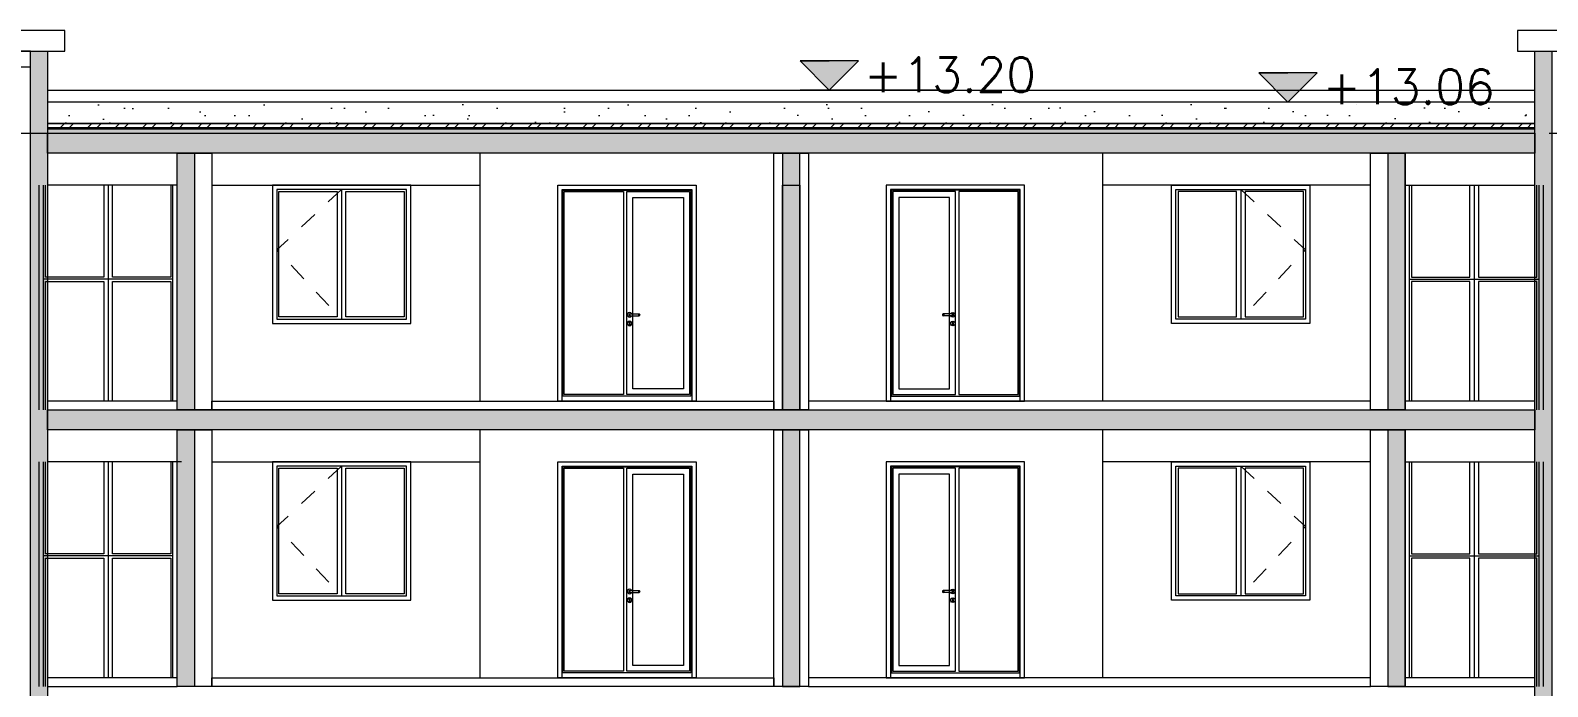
# Model space of a CAD drawing. Header units: millimetres. Extents: x 475616349 to 476941521, y 4620115302 to 4621446928.
# Drawn here: x 476747958 to 476765508, y 4620576171 to 4620583760 of the extents above; entities that cross this region are included whole.
import ezdxf

# ---------------------------------------------------------------- set-up
doc = ezdxf.new("R2010")
doc.units = ezdxf.units.MM
doc.header["$MEASUREMENT"] = 0
doc.linetypes.add('Dashed', pattern=[423.333333, 211.666667, -211.666667])
doc.linetypes.add('Long Dashed', pattern=[1058.333302, 634.99999, -423.333311])
for name, color, linetype, lineweight in [('0_0 Architecture_Pen_No__7', 7, 'Continuous', 0), ('0_Pen_No__1_Pen_No__250', 7, 'Continuous', 0), ('0_Pen_No__250_Pen_No__142', 142, 'Continuous', 0), ('0_Pen_No__7_Pen_No__253', 252, 'Continuous', 0), ('2D Drafting - General_Pen_No__250_Pen_No__7', 7, 'Continuous', 0), ('2D Drafting - General_Pen_No__7_Pen_No__253', 252, 'Continuous', 0), ('gegmebi_Pen_No__7_Pen_No__250', 7, 'Continuous', 0), ('New_0_Pen_No__7_Pen_No__250', 7, 'Continuous', 0), ('New_2D Drafting - General_Pen_No__250_Pen_No__154', 154, 'Continuous', 0), ('New_2D Drafting - General_Pen_No__250_Pen_No__7', 7, 'Continuous', 0), ('New_2D Drafting - General_Pen_No__250_Pen_No__7_Pen_No__250', 7, 'Continuous', 0), ('New_gegmebi_Pen_No__7_Pen_No__250', 7, 'Continuous', 0), ('New_gegmebi_Pen_No__7_Pen_No__4', 7, 'Continuous', 0), ('New_Structural - Bearing_Pen_No__250', 7, 'Continuous', 0), ('New_Structural - Bearing_Pen_No__253', 252, 'Continuous', 0), ('New_Structural - Bearing_Pen_No__7', 7, 'Continuous', 0), ('Structural - Bearing_Pen_No__7_Pen_No__7_Pen_No__253', 252, 'Continuous', 0), ('zoma_Pen_No__1_Pen_No__142', 142, 'Continuous', 0)]:
    doc.layers.add(name, color=color, linetype=linetype, lineweight=lineweight)
doc.layers.add('New_gegmebi_Pen_No__7_Pen_No__252', color=7, linetype='Continuous', lineweight=0, true_color=0x666666)
doc.layers.add('New_Structural - Bearing_Pen_No__14', color=7, linetype='Continuous', lineweight=0, true_color=0xc6880c)
pattern_1 = [(45, (476577134.1, 4620325125.74), (-459.6194, 459.6194), []), (45, (476577042.15, 4620325217.66), (-459.6194, 459.6194), [])]

msp = doc.modelspace()

# ---------------------------------------------------------------- hatches: boundary and pattern name
at = {"layer": '0_0 Architecture_Pen_No__7', "linetype": 'Continuous', "lineweight": 0}
h = msp.add_hatch(dxfattribs=at)
h.set_pattern_fill('CUT_STONE', style=0, pattern_type=2)
h.set_pattern_definition([(45, (476577134.07, 4620325925.74), (-254.55844, 254.55844), [0, -240, 0, -360]), (110, (476577934.07, 4620325925.74), (338.28934, 123.12725), [0, -176, 0, -304])])
h.paths.add_polyline_path([(476765358.27, 4620582930.439), (476748158.27, 4620582930.439), (476748158.27, 4620582684.68), (476765358.27, 4620582684.68)])
h = msp.add_hatch(dxfattribs=at)
h.set_pattern_fill('DOUBLE_1_4', style=0, pattern_type=2)
h.set_pattern_definition(pattern_1)
h.paths.add_polyline_path([(476765358.27, 4620582684.68), (476748158.27, 4620582684.68), (476748158.27, 4620582681.68), (476765358.27, 4620582681.68)])
h = msp.add_hatch(dxfattribs=at)
h.set_pattern_fill('STEEL', style=0, pattern_type=2)
h.set_pattern_definition([(45, (476577134.07, 4620325125.74), (-159.09903, 159.09903), []), (45, (476577081.04, 4620325178.77), (-159.09903, 159.09903), [])])
h.paths.add_polyline_path([(476765358.27, 4620582681.68), (476748158.27, 4620582681.68), (476748158.27, 4620582632.059), (476765358.27, 4620582632.059)])
h = msp.add_hatch(dxfattribs=at)
h.set_pattern_fill('DOUBLE_1_4', style=0, pattern_type=2)
h.set_pattern_definition(pattern_1)
h.paths.add_polyline_path([(476765358.27, 4620582632.059), (476748158.27, 4620582632.059), (476748158.27, 4620582629.059), (476765358.27, 4620582629.059)])
h = msp.add_hatch(dxfattribs=at)
h.set_pattern_fill('ALUMINUM', style=0, pattern_type=2)
h.set_pattern_definition([(45, (476577134.07, 4620325125.74), (-176.7767, 176.7767), []), (45, (476577098.72, 4620325161.1), (-176.7767, 176.7767), []), (45, (476577063.36, 4620325196.45), (-176.7767, 176.7767), [])])
h.paths.add_polyline_path([(476765358.27, 4620582629.059), (476748158.27, 4620582629.059), (476748158.27, 4620582621.059), (476765358.27, 4620582621.059)])
h = msp.add_hatch(dxfattribs=at)
h.set_pattern_fill('STRUCTURAL_CONCRETE', style=0, pattern_type=2)
h.set_pattern_definition([(0, (476577134.1, 4620325125.74), (0, 623.5383), [60, -300]), (0, (476577314.1, 4620325437.5), (0, 623.5383), [60, -300]), (60, (476577134.1, 4620325125.74), (-540, 311.7692), [60, -300]), (60, (476577494.1, 4620325125.74), (-540, 311.7692), [60, -300]), (120, (476577194.1, 4620325125.74), (540, 311.7692), [60, -300]), (120, (476577554.1, 4620325125.74), (540, 311.7692), [60, -300]), (0, (476577134.07, 4620325185.74), (0, 120.000005), [0, -120.000005, 0, -180.000007]), (45, (476577194.07, 4620325185.74), (-84.852817, 84.852817), [0, -90.000004, 0, -150.000006])])
h.paths.add_polyline_path([(476765358.27, 4620582620.059), (476748158.27, 4620582620.059), (476748158.27, 4620582570.439), (476765358.27, 4620582570.439)])
at = {"layer": '0_Pen_No__250_Pen_No__142', "linetype": 'Continuous', "lineweight": 0}
for points in [[(476757198.489, 4620583069.993), (476757536.018, 4620583407.686), (476756860.796, 4620583407.521)], [(476762503.871, 4620582930.439), (476762841.399, 4620583268.133), (476762166.177, 4620583267.968)]]:
    msp.add_hatch(color=142, dxfattribs=at).paths.add_polyline_path(points)
at = {"layer": '2D Drafting - General_Pen_No__250_Pen_No__7', "linetype": 'Continuous', "lineweight": 0}
for points in [[(476748158.27, 4620582570.425), (476765358.27, 4620582570.425), (476765358.27, 4620582340.418), (476756908.27, 4620582340.418), (476756608.27, 4620582340.418), (476748158.27, 4620582340.418)], [(476748158.27, 4620579370.425), (476765358.27, 4620579370.425), (476765358.27, 4620579140.418), (476756908.27, 4620579140.418), (476756608.27, 4620579140.418), (476748158.27, 4620579140.418)]]:
    msp.add_hatch(color=7, dxfattribs=at).paths.add_polyline_path(points)
at = {"layer": 'New_2D Drafting - General_Pen_No__250_Pen_No__154', "linetype": 'Continuous', "lineweight": 0}
for points in [[(476747958.27, 4620583519.676), (476748158.27, 4620583519.676), (476748158.27, 4620566620.299), (476747958.27, 4620566620.299)], [(476765358.27, 4620566620.299), (476765358.27, 4620583519.676), (476765558.27, 4620583519.676), (476765558.27, 4620583339.709), (476765558.27, 4620566620.299)]]:
    msp.add_hatch(color=154, dxfattribs=at).paths.add_polyline_path(points)
at = {"layer": 'New_2D Drafting - General_Pen_No__250_Pen_No__7', "linetype": 'Continuous', "lineweight": 0}
for points in [[(476749858.27, 4620579370.602), (476749658.27, 4620579370.602), (476749658.27, 4620582340.418), (476749858.27, 4620582340.418)], [(476756858.17, 4620582340.418), (476756658.27, 4620582340.418), (476756658.27, 4620579370.602), (476756858.17, 4620579370.602)], [(476763658.27, 4620579370.602), (476763858.27, 4620579370.602), (476763858.27, 4620582340.418), (476763658.27, 4620582340.418)], [(476756658.37, 4620581970.425), (476756858.27, 4620581970.425), (476756858.27, 4620579370.602), (476756658.37, 4620579370.602)], [(476749858.27, 4620576170.602), (476749658.27, 4620576170.602), (476749658.27, 4620579140.418), (476749858.27, 4620579140.418)], [(476756858.17, 4620579140.418), (476756658.27, 4620579140.418), (476756658.27, 4620576170.602), (476756858.17, 4620576170.602)], [(476763658.27, 4620576170.602), (476763858.27, 4620576170.602), (476763858.27, 4620579140.418), (476763658.27, 4620579140.418)]]:
    msp.add_hatch(color=7, dxfattribs=at).paths.add_polyline_path(points)
at = {"layer": 'New_2D Drafting - General_Pen_No__250_Pen_No__7_Pen_No__250', "linetype": 'Continuous', "lineweight": 0}
h = msp.add_hatch(dxfattribs=at)
h.set_pattern_fill('BATT_INSULATION', style=0, pattern_type=2)
h.set_pattern_definition([(60, (476577134.07, 4620325125.74), (-38.971143, 22.5), []), (122.833095, (476577134.07, 4620325125.74), (36.8060797, 18.75), [])])
h.paths.add_polyline_path([(476748158.27, 4620582621.059), (476748158.27, 4620582620.059), (476765358.27, 4620582620.059), (476765358.27, 4620582621.059)])

# ---------------------------------------------------------------- linework, layer by layer
at = {"layer": '0_0 Architecture_Pen_No__7', "color": 7, "linetype": 'Continuous', "lineweight": 0, "flags": 128}
for points in [[(476765358.27, 4620582930.439), (476748158.27, 4620582930.439), (476748158.27, 4620582684.68), (476765358.27, 4620582684.68)], [(476765358.27, 4620582684.68), (476748158.27, 4620582684.68), (476748158.27, 4620582681.68), (476765358.27, 4620582681.68)], [(476765358.27, 4620582681.68), (476748158.27, 4620582681.68), (476748158.27, 4620582632.059), (476765358.27, 4620582632.059)], [(476765358.27, 4620582632.059), (476748158.27, 4620582632.059), (476748158.27, 4620582629.059), (476765358.27, 4620582629.059)], [(476765358.27, 4620582629.059), (476748158.27, 4620582629.059), (476748158.27, 4620582621.059), (476765358.27, 4620582621.059)], [(476765358.27, 4620582620.059), (476748158.27, 4620582620.059), (476748158.27, 4620582570.439), (476765358.27, 4620582570.439)]]:
    msp.add_lwpolyline(points, close=True, dxfattribs=at)
at = {"layer": '0_Pen_No__1_Pen_No__250', "color": 7, "linetype": 'Continuous', "lineweight": 0, "flags": 128}
for points in [[(476757198.489, 4620583069.993), (476756860.796, 4620583407.521), (476757198.407, 4620583407.604)], [(476757198.489, 4620583069.993), (476757536.018, 4620583407.686), (476757198.407, 4620583407.604)], [(476762503.871, 4620582930.439), (476762166.177, 4620583267.968), (476762503.788, 4620583268.05)], [(476762503.871, 4620582930.439), (476762841.399, 4620583268.133), (476762503.788, 4620583268.05)], [(476758460.878, 4620583070.301), (476756860.878, 4620583069.91)], [(476763766.26, 4620582930.747), (476762166.26, 4620582930.357)]]:
    msp.add_lwpolyline(points, dxfattribs=at)
at = {"layer": '0_Pen_No__250_Pen_No__142', "color": 142, "linetype": 'Continuous', "lineweight": 0, "flags": 128}
for points in [[(476757198.489, 4620583069.993), (476757536.018, 4620583407.686), (476756860.796, 4620583407.521)], [(476762503.871, 4620582930.439), (476762841.399, 4620583268.133), (476762166.177, 4620583267.968)]]:
    msp.add_lwpolyline(points, close=True, dxfattribs=at)
at = {"layer": '0_Pen_No__7_Pen_No__253', "color": 252, "linetype": 'Continuous', "lineweight": 0, "flags": 128}
for points in [[(476748058.268, 4620581970.425), (476748058.268, 4620579370.602)], [(476749658.268, 4620579470.425), (476749658.268, 4620581970.425)], [(476763858.272, 4620579470.425), (476763858.272, 4620581970.425)], [(476765458.272, 4620581970.425), (476765458.272, 4620579370.602)], [(476748058.268, 4620578770.602), (476748058.268, 4620576170.779)], [(476749658.268, 4620576270.602), (476749658.268, 4620578770.602)], [(476763858.272, 4620576270.602), (476763858.272, 4620578770.602)], [(476765458.272, 4620578770.602), (476765458.272, 4620576170.779)]]:
    msp.add_lwpolyline(points, dxfattribs=at)
for points in [[(476752357.969, 4620581970.425), (476750757.969, 4620581970.425), (476750757.969, 4620580370.425), (476752357.969, 4620580370.425)], [(476761158.352, 4620581970.425), (476762758.352, 4620581970.425), (476762758.352, 4620580370.425), (476761158.352, 4620580370.425)], [(476752357.969, 4620578770.602), (476750757.969, 4620578770.602), (476750757.969, 4620577170.602), (476752357.969, 4620577170.602)], [(476761158.352, 4620578770.602), (476762758.352, 4620578770.602), (476762758.352, 4620577170.602), (476761158.352, 4620577170.602)]]:
    msp.add_lwpolyline(points, close=True, dxfattribs=at)
at = {"layer": '2D Drafting - General_Pen_No__250_Pen_No__7', "color": 7, "linetype": 'Continuous', "lineweight": 0, "flags": 128}
for points in [[(476748158.27, 4620582570.425), (476765358.27, 4620582570.425), (476765358.27, 4620582340.418), (476756908.27, 4620582340.418), (476756608.27, 4620582340.418), (476748158.27, 4620582340.418)], [(476748158.27, 4620579370.425), (476765358.27, 4620579370.425), (476765358.27, 4620579140.418), (476756908.27, 4620579140.418), (476756608.27, 4620579140.418), (476748158.27, 4620579140.418)]]:
    msp.add_lwpolyline(points, close=True, dxfattribs=at)
at = {"layer": '2D Drafting - General_Pen_No__7_Pen_No__253', "color": 252, "linetype": 'Dashed', "lineweight": 0, "flags": 128}
for points in [[(476751558.346, 4620581921.021), (476750808.175, 4620581221.204), (476751557.909, 4620580420.425)], [(476761957.975, 4620581921.021), (476762708.145, 4620581221.204), (476761958.412, 4620580420.425)], [(476751558.346, 4620578721.198), (476750808.175, 4620578021.381), (476751557.909, 4620577220.602)], [(476761957.975, 4620578721.198), (476762708.145, 4620578021.381), (476761958.412, 4620577220.602)]]:
    msp.add_lwpolyline(points, dxfattribs=at)
at = {"layer": '2D Drafting - General_Pen_No__7_Pen_No__253', "color": 252, "linetype": 'Continuous', "lineweight": 0, "flags": 128}
for points in [[(476755653.797, 4620579470.735), (476754057.914, 4620579470.735), (476754057.914, 4620581970.735), (476755657.914, 4620581970.735)], [(476755657.914, 4620581970.735), (476755657.914, 4620579470.735), (476755653.797, 4620579470.735)], [(476757862.041, 4620579470.735), (476759457.925, 4620579470.735), (476759457.925, 4620581970.735), (476757857.925, 4620581970.735)], [(476757857.925, 4620581970.735), (476757857.925, 4620579470.735), (476757862.041, 4620579470.735)], [(476755653.797, 4620576270.912), (476754057.914, 4620576270.912), (476754057.914, 4620578770.912), (476755657.914, 4620578770.912)], [(476755657.914, 4620578770.912), (476755657.914, 4620576270.912), (476755653.797, 4620576270.912)], [(476757862.041, 4620576270.912), (476759457.925, 4620576270.912), (476759457.925, 4620578770.912), (476757857.925, 4620578770.912)], [(476757857.925, 4620578770.912), (476757857.925, 4620576270.912), (476757862.041, 4620576270.912)]]:
    msp.add_lwpolyline(points, dxfattribs=at)
for points in [[(476754107.914, 4620581920.734), (476755607.914, 4620581920.734), (476755607.914, 4620579470.735), (476754107.914, 4620579470.736)], [(476754117.914, 4620581910.734), (476755597.914, 4620581910.734), (476755597.914, 4620579530.736), (476754117.914, 4620579530.736)], [(476754132.914, 4620581895.734), (476754817.914, 4620581895.734), (476754817.914, 4620579550.736), (476754132.914, 4620579550.736)], [(476754857.91, 4620581895.734), (476755582.914, 4620581895.734), (476755582.914, 4620579550.736), (476754857.914, 4620579550.736)], [(476759407.925, 4620581920.734), (476757907.925, 4620581920.734), (476757907.925, 4620579470.735), (476759407.925, 4620579470.736)], [(476759397.925, 4620581910.734), (476757917.925, 4620581910.734), (476757917.925, 4620579530.736), (476759397.925, 4620579530.736)], [(476758657.929, 4620581895.734), (476757932.925, 4620581895.734), (476757932.925, 4620579550.736), (476758657.925, 4620579550.736)], [(476759382.925, 4620581895.734), (476758697.925, 4620581895.734), (476758697.925, 4620579550.736), (476759382.925, 4620579550.736)], [(476754927.914, 4620581825.734), (476755512.914, 4620581825.734), (476755512.914, 4620579615.736), (476754927.914, 4620579615.736)], [(476758587.925, 4620581825.734), (476758002.925, 4620581825.734), (476758002.925, 4620579615.736), (476758587.925, 4620579615.736)], [(476754107.914, 4620578720.911), (476755607.914, 4620578720.911), (476755607.914, 4620576270.912), (476754107.914, 4620576270.913)], [(476754117.914, 4620578710.911), (476755597.914, 4620578710.911), (476755597.914, 4620576330.913), (476754117.914, 4620576330.913)], [(476754132.914, 4620578695.911), (476754817.914, 4620578695.911), (476754817.914, 4620576350.913), (476754132.914, 4620576350.913)], [(476754857.91, 4620578695.911), (476755582.914, 4620578695.911), (476755582.914, 4620576350.913), (476754857.914, 4620576350.913)], [(476754927.914, 4620578625.911), (476755512.914, 4620578625.911), (476755512.914, 4620576415.913), (476754927.914, 4620576415.913)], [(476759407.925, 4620578720.911), (476757907.925, 4620578720.911), (476757907.925, 4620576270.912), (476759407.925, 4620576270.913)], [(476759397.925, 4620578710.911), (476757917.925, 4620578710.911), (476757917.925, 4620576330.913), (476759397.925, 4620576330.913)], [(476758657.929, 4620578695.911), (476757932.925, 4620578695.911), (476757932.925, 4620576350.913), (476758657.925, 4620576350.913)], [(476758587.925, 4620578625.911), (476758002.925, 4620578625.911), (476758002.925, 4620576415.913), (476758587.925, 4620576415.913)], [(476759382.925, 4620578695.911), (476758697.925, 4620578695.911), (476758697.925, 4620576350.913), (476759382.925, 4620576350.913)]]:
    msp.add_lwpolyline(points, close=True, dxfattribs=at)
at = {"layer": 'gegmebi_Pen_No__7_Pen_No__250', "color": 7, "linetype": 'Continuous', "lineweight": 0}
msp.add_line((476748158.27, 4620583069.993), (476765358.27, 4620583069.993), dxfattribs=at)
at = {"layer": 'gegmebi_Pen_No__7_Pen_No__250', "color": 7, "linetype": 'Continuous', "lineweight": 0, "flags": 128}
for points in [[(476756558.27, 4620579370.602), (476750058.27, 4620579370.602), (476750058.27, 4620579470.735), (476756558.27, 4620579470.735)], [(476756958.27, 4620579370.602), (476763458.27, 4620579370.602), (476763458.27, 4620579470.735), (476756958.27, 4620579470.735)], [(476756558.27, 4620576170.779), (476750058.27, 4620576170.779), (476750058.27, 4620576270.912), (476756558.27, 4620576270.912)], [(476756958.27, 4620576170.779), (476763458.27, 4620576170.779), (476763458.27, 4620576270.912), (476756958.27, 4620576270.912)]]:
    msp.add_lwpolyline(points, close=True, dxfattribs=at)
at = {"layer": 'New_0_Pen_No__7_Pen_No__250', "color": 7, "linetype": 'Continuous', "lineweight": 0, "flags": 128}
msp.add_lwpolyline([(476746058.27, 4620583339.709), (476747958.27, 4620583339.709), (476747958.27, 4620583519.676), (476746058.27, 4620583519.676)], close=True, dxfattribs=at)
at = {"layer": 'New_2D Drafting - General_Pen_No__250_Pen_No__7', "color": 7, "linetype": 'Continuous', "lineweight": 0, "flags": 128}
for points in [[(476747958.27, 4620583519.676), (476748158.27, 4620583519.676), (476748158.27, 4620566620.299), (476747958.27, 4620566620.299)], [(476765358.27, 4620566620.299), (476765358.27, 4620583519.676), (476765558.27, 4620583519.676), (476765558.27, 4620583339.709), (476765558.27, 4620566620.299)], [(476749858.27, 4620579370.602), (476749658.27, 4620579370.602), (476749658.27, 4620582340.418), (476749858.27, 4620582340.418)], [(476756858.17, 4620582340.418), (476756658.27, 4620582340.418), (476756658.27, 4620579370.602), (476756858.17, 4620579370.602)], [(476763658.27, 4620579370.602), (476763858.27, 4620579370.602), (476763858.27, 4620582340.418), (476763658.27, 4620582340.418)], [(476756658.37, 4620581970.425), (476756858.27, 4620581970.425), (476756858.27, 4620579370.602), (476756658.37, 4620579370.602)], [(476749858.27, 4620576170.602), (476749658.27, 4620576170.602), (476749658.27, 4620579140.418), (476749858.27, 4620579140.418)], [(476756858.17, 4620579140.418), (476756658.27, 4620579140.418), (476756658.27, 4620576170.602), (476756858.17, 4620576170.602)], [(476763658.27, 4620576170.602), (476763858.27, 4620576170.602), (476763858.27, 4620579140.418), (476763658.27, 4620579140.418)]]:
    msp.add_lwpolyline(points, close=True, dxfattribs=at)
at = {"layer": 'New_2D Drafting - General_Pen_No__250_Pen_No__7_Pen_No__250', "color": 7, "linetype": 'Continuous', "lineweight": 0, "flags": 128}
msp.add_lwpolyline([(476748158.27, 4620582621.059), (476748158.27, 4620582620.059), (476765358.27, 4620582620.059), (476765358.27, 4620582621.059)], close=True, dxfattribs=at)
at = {"layer": 'New_gegmebi_Pen_No__7_Pen_No__250', "color": 7, "linetype": 'Continuous', "lineweight": 0, "flags": 128}
for points in [[(476748158.27, 4620579370.602), (476749658.268, 4620579370.602), (476749658.268, 4620579470.425), (476748158.27, 4620579470.425)], [(476763858.272, 4620579370.602), (476765358.27, 4620579370.602), (476765358.27, 4620579470.425), (476763858.272, 4620579470.425)], [(476748158.27, 4620576170.779), (476749658.268, 4620576170.779), (476749658.268, 4620576270.602), (476748158.27, 4620576270.602)], [(476763858.272, 4620576170.779), (476765358.27, 4620576170.779), (476765358.27, 4620576270.602), (476763858.272, 4620576270.602)]]:
    msp.add_lwpolyline(points, close=True, dxfattribs=at)
at = {"layer": 'New_gegmebi_Pen_No__7_Pen_No__252', "color": 251, "linetype": 'Continuous', "lineweight": 0, "true_color": 0x666666}
for p, q in [((476749658.27, 4620581970.425), (476748158.27, 4620581970.425)), ((476750058.27, 4620581970.425), (476753157.992, 4620581970.425)), ((476763458.27, 4620581970.425), (476760358.548, 4620581970.425)), ((476763858.27, 4620581970.425), (476765358.27, 4620581970.425)), ((476749708.27, 4620578770.602), (476748158.27, 4620578770.602)), ((476750058.27, 4620578770.425), (476753157.992, 4620578770.425)), ((476763458.27, 4620578770.425), (476760358.548, 4620578770.425)), ((476763858.27, 4620578770.602), (476765358.27, 4620578770.602))]:
    msp.add_line(p, q, dxfattribs=at)
at = {"layer": 'New_gegmebi_Pen_No__7_Pen_No__4', "color": 7, "linetype": 'Continuous', "lineweight": 0}
for points in [[(476750058.27, 4620579370.602), (476749658.27, 4620579370.602), (476749658.27, 4620582340.418), (476750058.27, 4620582340.418)], [(476756958.27, 4620579370.602), (476756558.27, 4620579370.602), (476756558.27, 4620582340.418), (476756958.27, 4620582340.418)], [(476763858.27, 4620579370.602), (476763458.27, 4620579370.602), (476763458.27, 4620582340.418), (476763858.27, 4620582340.418)], [(476750058.27, 4620576170.602), (476749658.27, 4620576170.602), (476749658.27, 4620579140.418), (476750058.27, 4620579140.418)], [(476756958.27, 4620576170.602), (476756558.27, 4620576170.602), (476756558.27, 4620579140.418), (476756958.27, 4620579140.418)], [(476763858.27, 4620576170.602), (476763458.27, 4620576170.602), (476763458.27, 4620579140.418), (476763858.27, 4620579140.418)]]:
    msp.add_lwpolyline(points, close=True, dxfattribs=at)
at = {"layer": 'New_Structural - Bearing_Pen_No__14', "color": 42, "linetype": 'Long Dashed', "lineweight": 0, "true_color": 0xc6880c}
msp.add_line((476728483.03, 4620582570.215), (476783818.779, 4620582570.215), dxfattribs=at)
at = {"layer": 'New_Structural - Bearing_Pen_No__250', "color": 7, "linetype": 'Continuous', "lineweight": 0}
for p, q in [((476753157.992, 4620582340.418), (476753157.992, 4620579470.469)), ((476760358.548, 4620582340.418), (476760358.548, 4620579470.469)), ((476753157.992, 4620579140.418), (476753157.992, 4620576270.469)), ((476760358.548, 4620579140.418), (476760358.548, 4620576270.469))]:
    msp.add_line(p, q, dxfattribs=at)
at = {"layer": 'New_Structural - Bearing_Pen_No__253', "color": 252, "linetype": 'Continuous', "lineweight": 0}
for p, q in [((476754875.304, 4620580494.117), (476754865.421, 4620580484.235)), ((476754888.804, 4620580497.735), (476754875.304, 4620580494.117)), ((476754902.304, 4620580494.117), (476754888.804, 4620580497.735)), ((476754912.187, 4620580484.235), (476754902.304, 4620580494.117)), ((476758603.652, 4620580484.235), (476758613.534, 4620580494.117)), ((476758613.534, 4620580494.117), (476758627.034, 4620580497.735)), ((476758627.034, 4620580497.735), (476758640.534, 4620580494.117)), ((476758640.534, 4620580494.117), (476758650.417, 4620580484.235)), ((476754865.421, 4620580484.235), (476754861.804, 4620580470.735)), ((476754861.804, 4620580470.735), (476754865.421, 4620580457.235)), ((476754865.421, 4620580384.235), (476754861.804, 4620580370.735)), ((476754861.804, 4620580370.735), (476754865.421, 4620580357.235)), ((476754865.421, 4620580457.235), (476754875.304, 4620580447.352)), ((476754875.304, 4620580394.117), (476754865.421, 4620580384.235)), ((476754865.421, 4620580357.235), (476754875.304, 4620580347.352)), ((476754875.304, 4620580447.352), (476754888.804, 4620580443.735)), ((476754888.804, 4620580397.735), (476754875.304, 4620580394.117)), ((476754875.304, 4620580347.352), (476754888.804, 4620580343.735)), ((476754881.733, 4620580477.806), (476754878.804, 4620580470.735)), ((476754878.804, 4620580470.735), (476754881.733, 4620580463.663)), ((476754883.285, 4620580477.806), (476754880.526, 4620580470.735)), ((476754880.526, 4620580470.735), (476754883.285, 4620580463.663)), ((476754882.084, 4620580382.374), (476754881.336, 4620580380.427)), ((476754883.804, 4620580375.135), (476754881.336, 4620580380.427)), ((476754888.804, 4620580480.735), (476754881.733, 4620580477.806)), ((476754881.733, 4620580463.663), (476754888.804, 4620580460.735)), ((476754882.084, 4620580382.374), (476754883.429, 4620580385.878)), ((476754883.429, 4620580385.878), (476754888.804, 4620580388.16)), ((476754883.804, 4620580373.621), (476754883.804, 4620580375.135)), ((476754883.804, 4620580373.621), (476754883.804, 4620580370.735)), ((476754883.804, 4620580370.735), (476754883.804, 4620580367.848)), ((476754883.804, 4620580367.848), (476754883.804, 4620580362.074)), ((476754883.804, 4620580362.074), (476754883.804, 4620580358.235)), ((476754885.269, 4620580354.699), (476754883.804, 4620580358.235)), ((476754888.804, 4620580353.235), (476754885.269, 4620580354.699)), ((476754888.1, 4620580477.806), (476754885.988, 4620580470.735)), ((476754885.988, 4620580470.735), (476754888.1, 4620580463.663)), ((476754888.804, 4620580480.735), (476754889.946, 4620580480.735)), ((476754888.804, 4620580460.735), (476754889.946, 4620580460.735)), ((476754888.804, 4620580443.735), (476754902.304, 4620580447.352)), ((476754902.304, 4620580394.117), (476754888.804, 4620580397.735)), ((476754888.804, 4620580388.16), (476754894.179, 4620580385.878)), ((476754892.34, 4620580354.699), (476754888.804, 4620580353.235)), ((476754888.804, 4620580343.735), (476754902.304, 4620580347.352)), ((476754889.946, 4620580480.735), (476754893.198, 4620580480.735)), ((476754889.946, 4620580460.735), (476754893.198, 4620580460.735)), ((476754893.804, 4620580358.235), (476754892.34, 4620580354.699)), ((476754893.198, 4620580480.735), (476754898.064, 4620580480.735)), ((476754893.198, 4620580460.735), (476754898.064, 4620580460.735)), ((476754896.272, 4620580380.427), (476754893.804, 4620580375.135)), ((476754893.804, 4620580375.135), (476754893.804, 4620580373.621)), ((476754893.804, 4620580373.621), (476754893.804, 4620580370.735)), ((476754893.804, 4620580370.735), (476754893.804, 4620580367.848)), ((476754893.804, 4620580367.848), (476754893.804, 4620580362.074)), ((476754893.804, 4620580362.074), (476754893.804, 4620580358.235)), ((476754895.305, 4620580477.806), (476754894.162, 4620580470.735)), ((476754894.162, 4620580470.735), (476754895.305, 4620580463.663)), ((476754895.524, 4620580382.374), (476754894.179, 4620580385.878)), ((476754895.524, 4620580382.374), (476754896.272, 4620580380.427)), ((476754898.064, 4620580480.735), (476754903.804, 4620580480.735)), ((476754898.064, 4620580460.735), (476754903.804, 4620580460.735)), ((476754902.304, 4620580447.352), (476754912.187, 4620580457.235)), ((476754912.187, 4620580384.235), (476754902.304, 4620580394.117)), ((476754902.304, 4620580347.352), (476754912.187, 4620580357.235)), ((476754903.804, 4620580480.735), (476754983.804, 4620580480.735)), ((476754903.804, 4620580460.735), (476754983.804, 4620580460.735)), ((476754913.125, 4620580480.735), (476754912.187, 4620580484.235)), ((476754912.187, 4620580457.235), (476754913.125, 4620580460.735)), ((476754915.804, 4620580370.735), (476754912.187, 4620580384.235)), ((476754912.187, 4620580357.235), (476754915.804, 4620580370.735)), ((476754983.804, 4620580480.735), (476754989.544, 4620580480.735)), ((476754983.804, 4620580460.735), (476754989.544, 4620580460.735)), ((476754989.544, 4620580480.735), (476754994.411, 4620580480.735)), ((476754989.544, 4620580460.735), (476754994.411, 4620580460.735)), ((476754992.303, 4620580477.806), (476754993.446, 4620580470.735)), ((476754993.446, 4620580470.735), (476754992.303, 4620580463.663)), ((476754994.411, 4620580480.735), (476754997.662, 4620580480.735)), ((476754994.411, 4620580460.735), (476754997.662, 4620580460.735)), ((476754997.662, 4620580480.735), (476754998.804, 4620580480.735)), ((476754997.662, 4620580460.735), (476754998.804, 4620580460.735)), ((476754998.804, 4620580480.735), (476755005.875, 4620580477.806)), ((476755005.875, 4620580463.663), (476754998.804, 4620580460.735)), ((476754999.509, 4620580477.806), (476755001.62, 4620580470.735)), ((476755001.62, 4620580470.735), (476754999.509, 4620580463.663)), ((476755004.323, 4620580477.806), (476755007.082, 4620580470.735)), ((476755007.082, 4620580470.735), (476755004.323, 4620580463.663)), ((476755005.875, 4620580477.806), (476755008.804, 4620580470.735)), ((476755008.804, 4620580470.735), (476755005.875, 4620580463.663)), ((476758509.963, 4620580477.806), (476758507.034, 4620580470.735)), ((476758507.034, 4620580470.735), (476758509.963, 4620580463.663)), ((476758511.515, 4620580477.806), (476758508.756, 4620580470.735)), ((476758508.756, 4620580470.735), (476758511.515, 4620580463.663)), ((476758517.034, 4620580480.735), (476758509.963, 4620580477.806)), ((476758509.963, 4620580463.663), (476758517.034, 4620580460.735)), ((476758516.33, 4620580477.806), (476758514.218, 4620580470.735)), ((476758514.218, 4620580470.735), (476758516.33, 4620580463.663)), ((476758518.176, 4620580480.735), (476758517.034, 4620580480.735)), ((476758518.176, 4620580460.735), (476758517.034, 4620580460.735)), ((476758521.428, 4620580480.735), (476758518.176, 4620580480.735)), ((476758521.428, 4620580460.735), (476758518.176, 4620580460.735)), ((476758526.294, 4620580480.735), (476758521.428, 4620580480.735)), ((476758526.294, 4620580460.735), (476758521.428, 4620580460.735)), ((476758523.535, 4620580477.806), (476758522.392, 4620580470.735)), ((476758522.392, 4620580470.735), (476758523.535, 4620580463.663)), ((476758532.034, 4620580480.735), (476758526.294, 4620580480.735)), ((476758532.034, 4620580460.735), (476758526.294, 4620580460.735)), ((476758612.034, 4620580480.735), (476758532.034, 4620580480.735)), ((476758612.034, 4620580460.735), (476758532.034, 4620580460.735)), ((476758600.034, 4620580370.735), (476758603.652, 4620580384.235)), ((476758603.652, 4620580357.235), (476758600.034, 4620580370.735)), ((476758602.714, 4620580480.735), (476758603.652, 4620580484.235)), ((476758603.652, 4620580457.235), (476758602.714, 4620580460.735)), ((476758613.534, 4620580447.352), (476758603.652, 4620580457.235)), ((476758603.652, 4620580384.235), (476758613.534, 4620580394.117)), ((476758613.534, 4620580347.352), (476758603.652, 4620580357.235)), ((476758617.775, 4620580480.735), (476758612.034, 4620580480.735)), ((476758617.775, 4620580460.735), (476758612.034, 4620580460.735)), ((476758627.034, 4620580443.735), (476758613.534, 4620580447.352)), ((476758613.534, 4620580394.117), (476758627.034, 4620580397.735)), ((476758627.034, 4620580343.735), (476758613.534, 4620580347.352)), ((476758622.641, 4620580480.735), (476758617.775, 4620580480.735)), ((476758622.641, 4620580460.735), (476758617.775, 4620580460.735)), ((476758620.314, 4620580382.374), (476758619.567, 4620580380.427)), ((476758619.567, 4620580380.427), (476758622.034, 4620580375.135)), ((476758620.314, 4620580382.374), (476758621.659, 4620580385.878)), ((476758620.534, 4620580477.806), (476758621.677, 4620580470.735)), ((476758621.677, 4620580470.735), (476758620.534, 4620580463.663)), ((476758627.034, 4620580388.16), (476758621.659, 4620580385.878)), ((476758622.034, 4620580375.135), (476758622.034, 4620580373.621)), ((476758622.034, 4620580373.621), (476758622.034, 4620580370.735)), ((476758622.034, 4620580370.735), (476758622.034, 4620580367.848)), ((476758622.034, 4620580367.848), (476758622.034, 4620580362.074)), ((476758622.034, 4620580362.074), (476758622.034, 4620580358.235)), ((476758622.034, 4620580358.235), (476758623.499, 4620580354.699)), ((476758625.893, 4620580480.735), (476758622.641, 4620580480.735)), ((476758625.893, 4620580460.735), (476758622.641, 4620580460.735)), ((476758623.499, 4620580354.699), (476758627.034, 4620580353.235)), ((476758627.034, 4620580480.735), (476758625.893, 4620580480.735)), ((476758627.034, 4620580460.735), (476758625.893, 4620580460.735)), ((476758627.034, 4620580480.735), (476758634.106, 4620580477.806)), ((476758634.106, 4620580463.663), (476758627.034, 4620580460.735)), ((476758640.534, 4620580447.352), (476758627.034, 4620580443.735)), ((476758627.034, 4620580397.735), (476758640.534, 4620580394.117)), ((476758632.41, 4620580385.878), (476758627.034, 4620580388.16)), ((476758627.034, 4620580353.235), (476758630.57, 4620580354.699)), ((476758640.534, 4620580347.352), (476758627.034, 4620580343.735)), ((476758627.739, 4620580477.806), (476758629.851, 4620580470.735)), ((476758629.851, 4620580470.735), (476758627.739, 4620580463.663)), ((476758630.57, 4620580354.699), (476758632.034, 4620580358.235)), ((476758632.034, 4620580375.135), (476758634.502, 4620580380.427)), ((476758632.034, 4620580373.621), (476758632.034, 4620580375.135)), ((476758632.034, 4620580373.621), (476758632.034, 4620580370.735)), ((476758632.034, 4620580370.735), (476758632.034, 4620580367.848)), ((476758632.034, 4620580367.848), (476758632.034, 4620580362.074)), ((476758632.034, 4620580362.074), (476758632.034, 4620580358.235)), ((476758633.755, 4620580382.374), (476758632.41, 4620580385.878)), ((476758632.553, 4620580477.806), (476758635.312, 4620580470.735)), ((476758635.312, 4620580470.735), (476758632.553, 4620580463.663)), ((476758633.755, 4620580382.374), (476758634.502, 4620580380.427)), ((476758634.106, 4620580477.806), (476758637.034, 4620580470.735)), ((476758637.034, 4620580470.735), (476758634.106, 4620580463.663)), ((476758650.417, 4620580457.235), (476758640.534, 4620580447.352)), ((476758640.534, 4620580394.117), (476758650.417, 4620580384.235)), ((476758650.417, 4620580357.235), (476758640.534, 4620580347.352)), ((476758650.417, 4620580484.235), (476758654.034, 4620580470.735)), ((476758654.034, 4620580470.735), (476758650.417, 4620580457.235)), ((476758650.417, 4620580384.235), (476758654.034, 4620580370.735)), ((476758654.034, 4620580370.735), (476758650.417, 4620580357.235)), ((476754865.421, 4620577284.412), (476754861.804, 4620577270.912)), ((476754861.804, 4620577270.912), (476754865.421, 4620577257.412)), ((476754865.421, 4620577184.412), (476754861.804, 4620577170.912)), ((476754861.804, 4620577170.912), (476754865.421, 4620577157.412)), ((476754875.304, 4620577294.294), (476754865.421, 4620577284.412)), ((476754865.421, 4620577257.412), (476754875.304, 4620577247.529)), ((476754875.304, 4620577194.294), (476754865.421, 4620577184.412)), ((476754865.421, 4620577157.412), (476754875.304, 4620577147.529)), ((476754888.804, 4620577297.912), (476754875.304, 4620577294.294)), ((476754875.304, 4620577247.529), (476754888.804, 4620577243.912)), ((476754888.804, 4620577197.912), (476754875.304, 4620577194.294)), ((476754881.733, 4620577277.983), (476754878.804, 4620577270.912)), ((476754878.804, 4620577270.912), (476754881.733, 4620577263.841)), ((476754883.285, 4620577277.983), (476754880.526, 4620577270.912)), ((476754880.526, 4620577270.912), (476754883.285, 4620577263.841)), ((476754882.084, 4620577182.551), (476754881.336, 4620577180.604)), ((476754883.804, 4620577175.312), (476754881.336, 4620577180.604)), ((476754888.804, 4620577280.912), (476754881.733, 4620577277.983)), ((476754881.733, 4620577263.841), (476754888.804, 4620577260.912)), ((476754882.084, 4620577182.551), (476754883.429, 4620577186.055)), ((476754883.429, 4620577186.055), (476754888.804, 4620577188.337)), ((476754883.804, 4620577173.798), (476754883.804, 4620577175.312)), ((476754883.804, 4620577173.798), (476754883.804, 4620577170.912)), ((476754883.804, 4620577170.912), (476754883.804, 4620577168.025)), ((476754883.804, 4620577168.025), (476754883.804, 4620577162.251)), ((476754883.804, 4620577162.251), (476754883.804, 4620577158.412)), ((476754885.269, 4620577154.876), (476754883.804, 4620577158.412)), ((476754888.804, 4620577153.412), (476754885.269, 4620577154.876)), ((476754888.1, 4620577277.983), (476754885.988, 4620577270.912)), ((476754885.988, 4620577270.912), (476754888.1, 4620577263.841)), ((476754902.304, 4620577294.294), (476754888.804, 4620577297.912)), ((476754888.804, 4620577280.912), (476754889.946, 4620577280.912)), ((476754888.804, 4620577260.912), (476754889.946, 4620577260.912)), ((476754888.804, 4620577243.912), (476754902.304, 4620577247.529)), ((476754902.304, 4620577194.294), (476754888.804, 4620577197.912)), ((476754888.804, 4620577188.337), (476754894.179, 4620577186.055)), ((476754892.34, 4620577154.876), (476754888.804, 4620577153.412)), ((476754889.946, 4620577280.912), (476754893.198, 4620577280.912)), ((476754889.946, 4620577260.912), (476754893.198, 4620577260.912)), ((476754893.804, 4620577158.412), (476754892.34, 4620577154.876)), ((476754893.198, 4620577280.912), (476754898.064, 4620577280.912)), ((476754893.198, 4620577260.912), (476754898.064, 4620577260.912)), ((476754896.272, 4620577180.604), (476754893.804, 4620577175.312)), ((476754893.804, 4620577175.312), (476754893.804, 4620577173.798)), ((476754893.804, 4620577173.798), (476754893.804, 4620577170.912)), ((476754893.804, 4620577170.912), (476754893.804, 4620577168.025)), ((476754893.804, 4620577168.025), (476754893.804, 4620577162.251)), ((476754893.804, 4620577162.251), (476754893.804, 4620577158.412)), ((476754895.305, 4620577277.983), (476754894.162, 4620577270.912)), ((476754894.162, 4620577270.912), (476754895.305, 4620577263.841)), ((476754895.524, 4620577182.551), (476754894.179, 4620577186.055)), ((476754895.524, 4620577182.551), (476754896.272, 4620577180.604)), ((476754898.064, 4620577280.912), (476754903.804, 4620577280.912)), ((476754898.064, 4620577260.912), (476754903.804, 4620577260.912)), ((476754912.187, 4620577284.412), (476754902.304, 4620577294.294)), ((476754902.304, 4620577247.529), (476754912.187, 4620577257.412)), ((476754912.187, 4620577184.412), (476754902.304, 4620577194.294)), ((476754902.304, 4620577147.529), (476754912.187, 4620577157.412)), ((476754903.804, 4620577280.912), (476754983.804, 4620577280.912)), ((476754903.804, 4620577260.912), (476754983.804, 4620577260.912)), ((476754913.125, 4620577280.912), (476754912.187, 4620577284.412)), ((476754912.187, 4620577257.412), (476754913.125, 4620577260.912)), ((476754915.804, 4620577170.912), (476754912.187, 4620577184.412)), ((476754912.187, 4620577157.412), (476754915.804, 4620577170.912)), ((476754983.804, 4620577280.912), (476754989.544, 4620577280.912)), ((476754983.804, 4620577260.912), (476754989.544, 4620577260.912)), ((476754989.544, 4620577280.912), (476754994.411, 4620577280.912)), ((476754989.544, 4620577260.912), (476754994.411, 4620577260.912)), ((476754992.303, 4620577277.983), (476754993.446, 4620577270.912)), ((476754993.446, 4620577270.912), (476754992.303, 4620577263.841)), ((476754994.411, 4620577280.912), (476754997.662, 4620577280.912)), ((476754994.411, 4620577260.912), (476754997.662, 4620577260.912)), ((476754997.662, 4620577280.912), (476754998.804, 4620577280.912)), ((476754997.662, 4620577260.912), (476754998.804, 4620577260.912)), ((476754998.804, 4620577280.912), (476755005.875, 4620577277.983)), ((476755005.875, 4620577263.841), (476754998.804, 4620577260.912)), ((476754999.509, 4620577277.983), (476755001.62, 4620577270.912)), ((476755001.62, 4620577270.912), (476754999.509, 4620577263.841)), ((476755004.323, 4620577277.983), (476755007.082, 4620577270.912)), ((476755007.082, 4620577270.912), (476755004.323, 4620577263.841)), ((476755005.875, 4620577277.983), (476755008.804, 4620577270.912)), ((476755008.804, 4620577270.912), (476755005.875, 4620577263.841)), ((476758509.963, 4620577277.983), (476758507.034, 4620577270.912)), ((476758507.034, 4620577270.912), (476758509.963, 4620577263.841)), ((476758511.515, 4620577277.983), (476758508.756, 4620577270.912)), ((476758508.756, 4620577270.912), (476758511.515, 4620577263.841)), ((476758517.034, 4620577280.912), (476758509.963, 4620577277.983)), ((476758509.963, 4620577263.841), (476758517.034, 4620577260.912)), ((476758516.33, 4620577277.983), (476758514.218, 4620577270.912)), ((476758514.218, 4620577270.912), (476758516.33, 4620577263.841)), ((476758518.176, 4620577280.912), (476758517.034, 4620577280.912)), ((476758518.176, 4620577260.912), (476758517.034, 4620577260.912)), ((476758521.428, 4620577280.912), (476758518.176, 4620577280.912)), ((476758521.428, 4620577260.912), (476758518.176, 4620577260.912)), ((476758526.294, 4620577280.912), (476758521.428, 4620577280.912)), ((476758526.294, 4620577260.912), (476758521.428, 4620577260.912)), ((476758523.535, 4620577277.983), (476758522.392, 4620577270.912)), ((476758522.392, 4620577270.912), (476758523.535, 4620577263.841)), ((476758532.034, 4620577280.912), (476758526.294, 4620577280.912)), ((476758532.034, 4620577260.912), (476758526.294, 4620577260.912)), ((476758612.034, 4620577280.912), (476758532.034, 4620577280.912)), ((476758612.034, 4620577260.912), (476758532.034, 4620577260.912)), ((476758600.034, 4620577170.912), (476758603.652, 4620577184.412)), ((476758603.652, 4620577157.412), (476758600.034, 4620577170.912)), ((476758602.714, 4620577280.912), (476758603.652, 4620577284.412)), ((476758603.652, 4620577257.412), (476758602.714, 4620577260.912)), ((476758603.652, 4620577284.412), (476758613.534, 4620577294.294)), ((476758613.534, 4620577247.529), (476758603.652, 4620577257.412)), ((476758603.652, 4620577184.412), (476758613.534, 4620577194.294)), ((476758613.534, 4620577147.529), (476758603.652, 4620577157.412)), ((476758617.775, 4620577280.912), (476758612.034, 4620577280.912)), ((476758617.775, 4620577260.912), (476758612.034, 4620577260.912)), ((476758613.534, 4620577294.294), (476758627.034, 4620577297.912)), ((476758627.034, 4620577243.912), (476758613.534, 4620577247.529)), ((476758613.534, 4620577194.294), (476758627.034, 4620577197.912)), ((476758622.641, 4620577280.912), (476758617.775, 4620577280.912)), ((476758622.641, 4620577260.912), (476758617.775, 4620577260.912)), ((476758620.314, 4620577182.551), (476758619.567, 4620577180.604)), ((476758619.567, 4620577180.604), (476758622.034, 4620577175.312)), ((476758620.314, 4620577182.551), (476758621.659, 4620577186.055)), ((476758620.534, 4620577277.983), (476758621.677, 4620577270.912)), ((476758621.677, 4620577270.912), (476758620.534, 4620577263.841)), ((476758627.034, 4620577188.337), (476758621.659, 4620577186.055)), ((476758622.034, 4620577175.312), (476758622.034, 4620577173.798)), ((476758622.034, 4620577173.798), (476758622.034, 4620577170.912)), ((476758622.034, 4620577170.912), (476758622.034, 4620577168.025)), ((476758622.034, 4620577168.025), (476758622.034, 4620577162.251)), ((476758622.034, 4620577162.251), (476758622.034, 4620577158.412)), ((476758622.034, 4620577158.412), (476758623.499, 4620577154.876)), ((476758625.893, 4620577280.912), (476758622.641, 4620577280.912)), ((476758625.893, 4620577260.912), (476758622.641, 4620577260.912)), ((476758623.499, 4620577154.876), (476758627.034, 4620577153.412)), ((476758627.034, 4620577280.912), (476758625.893, 4620577280.912)), ((476758627.034, 4620577260.912), (476758625.893, 4620577260.912)), ((476758627.034, 4620577297.912), (476758640.534, 4620577294.294)), ((476758627.034, 4620577280.912), (476758634.106, 4620577277.983)), ((476758634.106, 4620577263.841), (476758627.034, 4620577260.912)), ((476758640.534, 4620577247.529), (476758627.034, 4620577243.912)), ((476758627.034, 4620577197.912), (476758640.534, 4620577194.294)), ((476758632.41, 4620577186.055), (476758627.034, 4620577188.337)), ((476758627.034, 4620577153.412), (476758630.57, 4620577154.876)), ((476758627.739, 4620577277.983), (476758629.851, 4620577270.912)), ((476758629.851, 4620577270.912), (476758627.739, 4620577263.841)), ((476758630.57, 4620577154.876), (476758632.034, 4620577158.412)), ((476758632.034, 4620577175.312), (476758634.502, 4620577180.604)), ((476758632.034, 4620577173.798), (476758632.034, 4620577175.312)), ((476758632.034, 4620577173.798), (476758632.034, 4620577170.912)), ((476758632.034, 4620577170.912), (476758632.034, 4620577168.025)), ((476758632.034, 4620577168.025), (476758632.034, 4620577162.251)), ((476758632.034, 4620577162.251), (476758632.034, 4620577158.412)), ((476758633.755, 4620577182.551), (476758632.41, 4620577186.055)), ((476758632.553, 4620577277.983), (476758635.312, 4620577270.912)), ((476758635.312, 4620577270.912), (476758632.553, 4620577263.841)), ((476758633.755, 4620577182.551), (476758634.502, 4620577180.604)), ((476758634.106, 4620577277.983), (476758637.034, 4620577270.912)), ((476758637.034, 4620577270.912), (476758634.106, 4620577263.841)), ((476758640.534, 4620577294.294), (476758650.417, 4620577284.412)), ((476758650.417, 4620577257.412), (476758640.534, 4620577247.529)), ((476758640.534, 4620577194.294), (476758650.417, 4620577184.412)), ((476758650.417, 4620577157.412), (476758640.534, 4620577147.529)), ((476758650.417, 4620577284.412), (476758654.034, 4620577270.912)), ((476758654.034, 4620577270.912), (476758650.417, 4620577257.412)), ((476758650.417, 4620577184.412), (476758654.034, 4620577170.912)), ((476758654.034, 4620577170.912), (476758650.417, 4620577157.412)), ((476754875.304, 4620577147.529), (476754888.804, 4620577143.912)), ((476754888.804, 4620577143.912), (476754902.304, 4620577147.529)), ((476758627.034, 4620577143.912), (476758613.534, 4620577147.529)), ((476758640.534, 4620577147.529), (476758627.034, 4620577143.912))]:
    msp.add_line(p, q, dxfattribs=at)
at = {"layer": 'New_Structural - Bearing_Pen_No__7', "color": 7, "linetype": 'Continuous', "lineweight": 0}
for points in [[(476745658.27, 4620583519.676), (476748358.27, 4620583519.676), (476748358.27, 4620583760.315), (476745658.27, 4620583760.315)], [(476765158.27, 4620583519.676), (476767858.27, 4620583519.676), (476767858.27, 4620583760.315), (476765158.27, 4620583760.315)]]:
    msp.add_lwpolyline(points, close=True, dxfattribs=at)
at = {"layer": 'Structural - Bearing_Pen_No__7_Pen_No__7_Pen_No__253', "color": 252, "linetype": 'Continuous', "lineweight": 0}
for p, q in [((476748108.474, 4620581970.425), (476748108.474, 4620579370.602)), ((476748133.474, 4620580907.139), (476748133.474, 4620581970.425)), ((476748808.267, 4620581970.425), (476748808.267, 4620580907.139)), ((476748858.208, 4620581970.425), (476748858.208, 4620579470.425)), ((476748908.272, 4620580907.139), (476748908.272, 4620581970.425)), ((476749582.942, 4620581970.425), (476749582.942, 4620580907.139)), ((476749607.942, 4620579470.425), (476749607.942, 4620581970.425)), ((476752307.643, 4620581920.425), (476750808.163, 4620581920.425)), ((476750808.175, 4620581920.425), (476750808.175, 4620580420.425)), ((476750833.175, 4620581895.425), (476751507.969, 4620581895.425)), ((476750833.175, 4620580445.425), (476750833.175, 4620581895.425)), ((476751507.969, 4620581895.425), (476751507.969, 4620580445.425)), ((476751557.969, 4620581895.375), (476751557.909, 4620580420.425)), ((476751557.969, 4620581920.425), (476751557.969, 4620581895.375)), ((476751607.973, 4620581895.425), (476752282.643, 4620581895.425)), ((476751607.973, 4620580445.425), (476751607.973, 4620581895.425)), ((476752282.643, 4620581895.425), (476752282.643, 4620580445.425)), ((476752307.643, 4620580420.425), (476752307.643, 4620581920.425)), ((476761208.678, 4620581920.425), (476762708.158, 4620581920.425)), ((476761208.678, 4620580420.425), (476761208.678, 4620581920.425)), ((476761908.348, 4620581895.425), (476761233.678, 4620581895.425)), ((476761233.678, 4620581895.425), (476761233.678, 4620580445.425)), ((476761908.348, 4620580445.425), (476761908.348, 4620581895.425)), ((476761958.352, 4620581920.425), (476761958.352, 4620581895.375)), ((476761958.352, 4620581895.375), (476761958.412, 4620580420.425)), ((476762683.145, 4620581895.425), (476762008.352, 4620581895.425)), ((476762008.352, 4620581895.425), (476762008.352, 4620580445.425)), ((476762683.145, 4620580445.425), (476762683.145, 4620581895.425)), ((476762708.145, 4620581920.425), (476762708.145, 4620580420.425)), ((476763908.598, 4620579470.425), (476763908.598, 4620581970.425)), ((476763933.598, 4620581970.425), (476763933.598, 4620580907.139)), ((476764608.268, 4620580907.139), (476764608.268, 4620581970.425)), ((476764658.332, 4620581970.425), (476764658.332, 4620579470.425)), ((476764708.273, 4620581970.425), (476764708.273, 4620580907.139)), ((476765383.066, 4620580907.139), (476765383.066, 4620581970.425)), ((476765408.066, 4620581970.425), (476765408.066, 4620579370.602)), ((476749607.942, 4620580882.139), (476748108.474, 4620580882.139)), ((476748808.267, 4620580907.139), (476748133.474, 4620580907.139)), ((476748133.474, 4620580857.069), (476748808.267, 4620580857.069)), ((476748133.474, 4620579370.602), (476748133.474, 4620580857.069)), ((476748808.267, 4620580857.069), (476748808.267, 4620579470.425)), ((476749582.942, 4620580907.139), (476748908.272, 4620580907.139)), ((476748908.272, 4620580857.069), (476749582.942, 4620580857.069)), ((476748908.272, 4620579470.425), (476748908.272, 4620580857.069)), ((476749582.942, 4620580857.069), (476749582.942, 4620579470.425)), ((476763908.598, 4620580882.139), (476765408.066, 4620580882.139)), ((476763933.598, 4620580907.139), (476764608.268, 4620580907.139)), ((476764608.268, 4620580857.069), (476763933.598, 4620580857.069)), ((476763933.598, 4620580857.069), (476763933.598, 4620579470.425)), ((476764608.268, 4620579470.425), (476764608.268, 4620580857.069)), ((476764708.273, 4620580907.139), (476765383.066, 4620580907.139)), ((476765383.066, 4620580857.069), (476764708.273, 4620580857.069)), ((476764708.273, 4620580857.069), (476764708.273, 4620579470.425)), ((476765383.066, 4620579370.602), (476765383.066, 4620580857.069)), ((476750808.175, 4620580420.425), (476752307.643, 4620580420.425)), ((476751507.969, 4620580445.425), (476750833.175, 4620580445.425)), ((476752282.643, 4620580445.425), (476751607.973, 4620580445.425)), ((476762708.145, 4620580420.425), (476761208.678, 4620580420.425)), ((476761233.678, 4620580445.425), (476761908.348, 4620580445.425)), ((476762008.352, 4620580445.425), (476762683.145, 4620580445.425)), ((476748108.474, 4620578770.602), (476748108.474, 4620576170.779)), ((476748133.474, 4620577707.316), (476748133.474, 4620578770.602)), ((476748808.267, 4620578770.602), (476748808.267, 4620577707.316)), ((476748858.208, 4620578770.602), (476748858.208, 4620576270.602)), ((476748908.272, 4620577707.316), (476748908.272, 4620578770.602)), ((476749582.942, 4620578770.602), (476749582.942, 4620577707.316)), ((476749607.942, 4620576270.602), (476749607.942, 4620578770.602)), ((476763908.598, 4620576270.602), (476763908.598, 4620578770.602)), ((476763933.598, 4620578770.602), (476763933.598, 4620577707.316)), ((476764608.268, 4620577707.316), (476764608.268, 4620578770.602)), ((476764658.332, 4620578770.602), (476764658.332, 4620576270.602)), ((476764708.273, 4620578770.602), (476764708.273, 4620577707.316)), ((476765383.066, 4620577707.316), (476765383.066, 4620578770.602)), ((476765408.066, 4620578770.602), (476765408.066, 4620576170.779)), ((476752307.643, 4620578720.602), (476750808.163, 4620578720.602)), ((476750808.175, 4620578720.602), (476750808.175, 4620577220.602)), ((476750833.175, 4620578695.602), (476751507.969, 4620578695.602)), ((476750833.175, 4620577245.602), (476750833.175, 4620578695.602)), ((476751507.969, 4620578695.602), (476751507.969, 4620577245.602)), ((476751557.969, 4620578695.552), (476751557.909, 4620577220.602)), ((476751557.969, 4620578720.602), (476751557.969, 4620578695.552)), ((476751607.973, 4620578695.602), (476752282.643, 4620578695.602)), ((476751607.973, 4620577245.602), (476751607.973, 4620578695.602)), ((476752282.643, 4620578695.602), (476752282.643, 4620577245.602)), ((476752307.643, 4620577220.602), (476752307.643, 4620578720.602)), ((476761208.678, 4620578720.602), (476762708.158, 4620578720.602)), ((476761208.678, 4620577220.602), (476761208.678, 4620578720.602)), ((476761908.348, 4620578695.602), (476761233.678, 4620578695.602)), ((476761233.678, 4620578695.602), (476761233.678, 4620577245.602)), ((476761908.348, 4620577245.602), (476761908.348, 4620578695.602)), ((476761958.352, 4620578720.602), (476761958.352, 4620578695.552)), ((476761958.352, 4620578695.552), (476761958.412, 4620577220.602)), ((476762683.145, 4620578695.602), (476762008.352, 4620578695.602)), ((476762008.352, 4620578695.602), (476762008.352, 4620577245.602)), ((476762683.145, 4620577245.602), (476762683.145, 4620578695.602)), ((476762708.145, 4620578720.602), (476762708.145, 4620577220.602)), ((476749607.942, 4620577682.316), (476748108.474, 4620577682.316)), ((476748808.267, 4620577707.316), (476748133.474, 4620577707.316)), ((476749582.942, 4620577707.316), (476748908.272, 4620577707.316)), ((476763908.598, 4620577682.316), (476765408.066, 4620577682.316)), ((476763933.598, 4620577707.316), (476764608.268, 4620577707.316)), ((476764708.273, 4620577707.316), (476765383.066, 4620577707.316)), ((476748133.474, 4620577657.246), (476748808.267, 4620577657.246)), ((476748133.474, 4620576170.779), (476748133.474, 4620577657.246)), ((476748808.267, 4620577657.246), (476748808.267, 4620576270.602)), ((476748908.272, 4620577657.246), (476749582.942, 4620577657.246)), ((476748908.272, 4620576270.602), (476748908.272, 4620577657.246)), ((476749582.942, 4620577657.246), (476749582.942, 4620576270.602)), ((476764608.268, 4620577657.246), (476763933.598, 4620577657.246)), ((476763933.598, 4620577657.246), (476763933.598, 4620576270.602)), ((476764608.268, 4620576270.602), (476764608.268, 4620577657.246)), ((476765383.066, 4620577657.246), (476764708.273, 4620577657.246)), ((476764708.273, 4620577657.246), (476764708.273, 4620576270.602)), ((476765383.066, 4620576170.779), (476765383.066, 4620577657.246)), ((476750808.175, 4620577220.602), (476752307.643, 4620577220.602)), ((476751507.969, 4620577245.602), (476750833.175, 4620577245.602)), ((476752282.643, 4620577245.602), (476751607.973, 4620577245.602)), ((476762708.145, 4620577220.602), (476761208.678, 4620577220.602)), ((476761233.678, 4620577245.602), (476761908.348, 4620577245.602)), ((476762008.352, 4620577245.602), (476762683.145, 4620577245.602))]:
    msp.add_line(p, q, dxfattribs=at)

# ---------------------------------------------------------------- texts
at = {"layer": 'zoma_Pen_No__1_Pen_No__142', "color": 142, "linetype": 'Continuous', "lineweight": 0, "char_height": 400, "attachment_point": 7, "rotation": 0.0139872}
for s, insert in [('\\A1;{\\pql;\\Ftxt.shx;+13.\\Ftxt.shx;2\\Ftxt.shx;0}', (476757600.803, 4620583047.045)), ('\\A1;{\\pql;\\Ftxt.shx;+1\\Ftxt.shx;3\\Ftxt.shx;.\\Ftxt.shx;06}', (476762906.185, 4620582907.492))]:
    msp.add_mtext(s, dxfattribs=dict(at, insert=insert))

doc.saveas('drawing.dxf')
